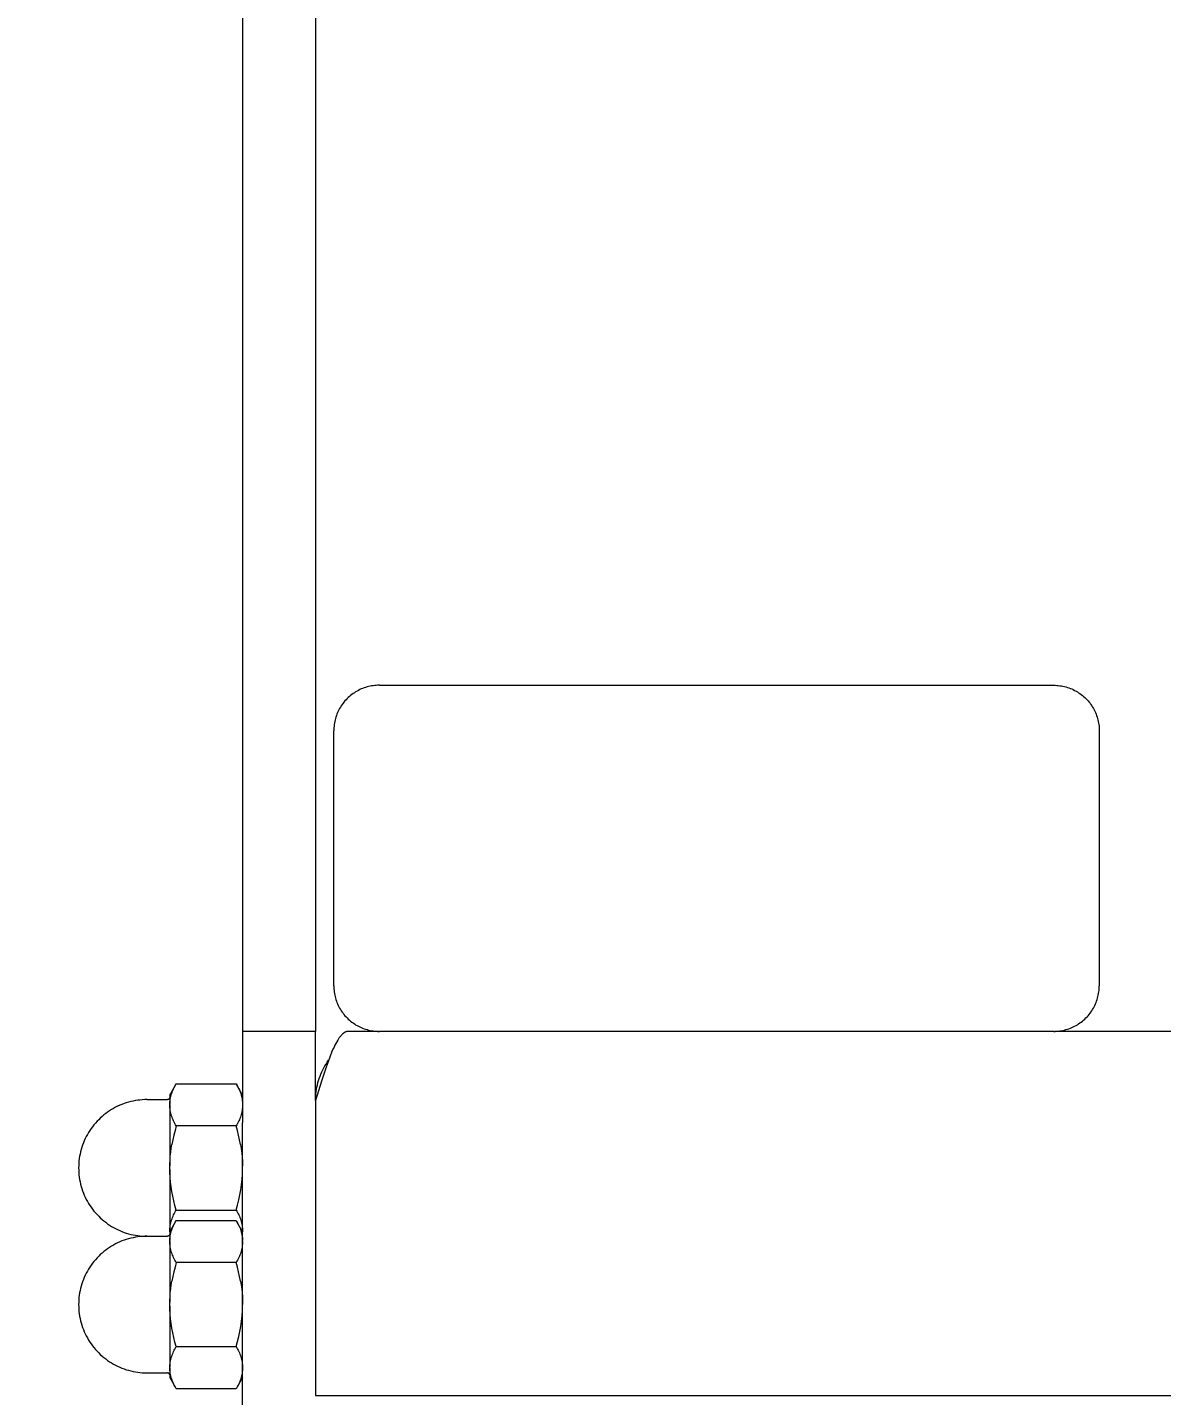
# Model space of a CAD drawing. Header units: millimetres. Extents: x -402 to 3954, y -41 to 3282.
# Drawn here: x -121 to 3.5, y 2845 to 2995.3 of the extents above; entities that cross this region are included whole.
import ezdxf

# ---------------------------------------------------------------- set-up
doc = ezdxf.new("R2010")
doc.units = ezdxf.units.MM
doc.layers.add('ZANO_R', color=7, linetype='Continuous', lineweight=0)
doc.layers.add('ZANO_W', color=1, linetype='Continuous', lineweight=0)
doc.styles.add('Arial', font='arial.ttf')
doc.styles.get("Standard").update_dxf_attribs({"font": 'ARIALUNI.TTF'})
doc.dimstyles.new('pl i ang', dxfattribs={"dimtxt": 50, "dimasz": 50, "dimexe": 1.25, "dimexo": 0.625, "dimgap": 10, "dimtad": 1, "dimtoh": 1, "dimtxsty": 'Standard', "dimcen": 2.5, "dimclrd": 1, "dimclre": 1, "dimclrt": 1, "dimadec": 0, "dimazin": 0, "dimtfac": 1, "dimtmove": 0, "dimatfit": 3, "dimfxl": 1, "dimarcsym": 1})

# ---------------------------------------------------------------- blocks, each defined once
blk = doc.blocks.new('*D415')
at = {"layer": 'ZANO_W', "color": 1, "lineweight": -2}
for p, q in [((-93.37, 3281.77), (-300.68, 3281.77)), ((-290.68, 3241.77), (-290.68, 2517.04)), ((-153.37, 2477.04), (-300.68, 2477.04))]:
    blk.add_line(p, q, dxfattribs=at)
at = {"layer": 'ZANO_W', "color": 1}
for points in [[(-284.02, 3241.77), (-297.35, 3241.77), (-290.68, 3281.77)], [(-297.35, 2517.04), (-284.02, 2517.04), (-290.68, 2477.04)]]:
    blk.add_solid(points, dxfattribs=at)
at = {"layer": 'ZANO_W', "color": 1, "insert": (-321.11, 2879.41), "char_height": 40, "attachment_point": 5, "rotation": 90, "style": 'Arial'}
blk.add_mtext('805', dxfattribs=at)

msp = doc.modelspace()

# ---------------------------------------------------------------- linework, layer by layer
at = {"layer": 'ZANO_R'}
for p, q in [((-97.37, 3278.41), (-97.37, 2885.04)), ((-89.37, 3278.41), (-89.37, 2885.04)), ((-85.39, 2922.03), (-85.52, 2921.92)), ((-85.25, 2922.13), (-85.39, 2922.03)), ((-85.11, 2922.22), (-85.25, 2922.13)), ((-84.97, 2922.31), (-85.11, 2922.22)), ((-84.82, 2922.4), (-84.97, 2922.31)), ((-84.67, 2922.48), (-84.82, 2922.4)), ((-84.52, 2922.56), (-84.67, 2922.48)), ((-84.36, 2922.63), (-84.52, 2922.56)), ((-84.2, 2922.69), (-84.36, 2922.63)), ((-84.04, 2922.75), (-84.2, 2922.69)), ((-83.88, 2922.81), (-84.04, 2922.75)), ((-83.72, 2922.86), (-83.88, 2922.81)), ((-83.55, 2922.9), (-83.72, 2922.86)), ((-83.39, 2922.94), (-83.55, 2922.9)), ((-83.22, 2922.97), (-83.39, 2922.94)), ((-83.05, 2922.99), (-83.22, 2922.97)), ((-82.88, 2923.02), (-83.05, 2922.99)), ((-82.71, 2923.03), (-82.88, 2923.02)), ((-82.54, 2923.04), (-82.71, 2923.03)), ((-82.37, 2923.04), (-82.54, 2923.04)), ((-82.37, 2923.04), (-8.37, 2923.04)), ((-8.37, 2923.04), (-8.2, 2923.04)), ((-8.2, 2923.04), (-8.03, 2923.03)), ((-8.03, 2923.03), (-7.86, 2923.02)), ((-7.86, 2923.02), (-7.69, 2922.99)), ((-7.69, 2922.99), (-7.52, 2922.97)), ((-7.52, 2922.97), (-7.35, 2922.94)), ((-7.35, 2922.94), (-7.18, 2922.9)), ((-7.18, 2922.9), (-7.02, 2922.86)), ((-7.02, 2922.86), (-6.86, 2922.81)), ((-6.86, 2922.81), (-6.69, 2922.75)), ((-6.69, 2922.75), (-6.53, 2922.69)), ((-6.53, 2922.69), (-6.38, 2922.63)), ((-6.38, 2922.63), (-6.22, 2922.56)), ((-6.22, 2922.56), (-6.07, 2922.48)), ((-6.07, 2922.48), (-5.92, 2922.4)), ((-5.92, 2922.4), (-5.77, 2922.31)), ((-5.77, 2922.31), (-5.63, 2922.22)), ((-5.63, 2922.22), (-5.49, 2922.13)), ((-5.49, 2922.13), (-5.35, 2922.03)), ((-5.35, 2922.03), (-5.21, 2921.92)), ((-86.73, 2920.49), (-86.81, 2920.34)), ((-86.64, 2920.64), (-86.73, 2920.49)), ((-86.55, 2920.78), (-86.64, 2920.64)), ((-86.45, 2920.92), (-86.55, 2920.78)), ((-86.35, 2921.06), (-86.45, 2920.92)), ((-86.25, 2921.2), (-86.35, 2921.06)), ((-86.14, 2921.33), (-86.25, 2921.2)), ((-86.02, 2921.45), (-86.14, 2921.33)), ((-85.9, 2921.58), (-86.02, 2921.45)), ((-85.78, 2921.7), (-85.9, 2921.58)), ((-85.65, 2921.81), (-85.78, 2921.7)), ((-85.52, 2921.92), (-85.65, 2921.81)), ((-5.21, 2921.92), (-5.08, 2921.81)), ((-5.08, 2921.81), (-4.96, 2921.7)), ((-4.96, 2921.7), (-4.83, 2921.58)), ((-4.83, 2921.58), (-4.71, 2921.45)), ((-4.71, 2921.45), (-4.6, 2921.33)), ((-4.6, 2921.33), (-4.49, 2921.2)), ((-4.49, 2921.2), (-4.38, 2921.06)), ((-4.38, 2921.06), (-4.28, 2920.92)), ((-4.28, 2920.92), (-4.19, 2920.78)), ((-4.19, 2920.78), (-4.1, 2920.64)), ((-4.1, 2920.64), (-4.01, 2920.49)), ((-4.01, 2920.49), (-3.93, 2920.34)), ((-87.26, 2919.06), (-87.3, 2918.89)), ((-87.23, 2919.23), (-87.26, 2919.06)), ((-87.18, 2919.39), (-87.23, 2919.23)), ((-87.13, 2919.55), (-87.18, 2919.39)), ((-87.08, 2919.72), (-87.13, 2919.55)), ((-87.02, 2919.88), (-87.08, 2919.72)), ((-86.95, 2920.03), (-87.02, 2919.88)), ((-86.88, 2920.19), (-86.95, 2920.03)), ((-86.81, 2920.34), (-86.88, 2920.19)), ((-3.93, 2920.34), (-3.85, 2920.19)), ((-3.85, 2920.19), (-3.78, 2920.03)), ((-3.78, 2920.03), (-3.72, 2919.88)), ((-3.72, 2919.88), (-3.66, 2919.72)), ((-3.66, 2919.72), (-3.6, 2919.55)), ((-3.6, 2919.55), (-3.55, 2919.39)), ((-3.55, 2919.39), (-3.51, 2919.23)), ((-3.51, 2919.23), (-3.47, 2919.06)), ((-3.47, 2919.06), (-3.44, 2918.89)), ((-87.36, 2918.38), (-87.37, 2918.21)), ((-87.37, 2918.21), (-87.37, 2918.04)), ((-87.37, 2890.04), (-87.37, 2918.04)), ((-87.34, 2918.55), (-87.36, 2918.38)), ((-87.32, 2918.72), (-87.34, 2918.55)), ((-87.3, 2918.89), (-87.32, 2918.72)), ((-3.44, 2918.89), (-3.42, 2918.72)), ((-3.42, 2918.72), (-3.39, 2918.55)), ((-3.39, 2918.55), (-3.38, 2918.38)), ((-3.38, 2918.38), (-3.37, 2918.21)), ((-3.37, 2918.21), (-3.37, 2918.04)), ((-3.37, 2918.04), (-3.37, 2890.04)), ((-87.37, 2890.04), (-87.37, 2889.87)), ((-87.37, 2889.87), (-87.36, 2889.7)), ((-87.36, 2889.7), (-87.34, 2889.53)), ((-87.34, 2889.53), (-87.32, 2889.36)), ((-87.32, 2889.36), (-87.3, 2889.19)), ((-87.3, 2889.19), (-87.26, 2889.02)), ((-87.26, 2889.02), (-87.23, 2888.86)), ((-3.51, 2888.86), (-3.47, 2889.02)), ((-3.47, 2889.02), (-3.44, 2889.19)), ((-3.44, 2889.19), (-3.42, 2889.36)), ((-3.42, 2889.36), (-3.39, 2889.53)), ((-3.39, 2889.53), (-3.38, 2889.7)), ((-3.38, 2889.7), (-3.37, 2889.87)), ((-3.37, 2889.87), (-3.37, 2890.04)), ((-87.23, 2888.86), (-87.18, 2888.69)), ((-87.18, 2888.69), (-87.13, 2888.53)), ((-87.13, 2888.53), (-87.08, 2888.37)), ((-87.08, 2888.37), (-87.02, 2888.21)), ((-87.02, 2888.21), (-86.95, 2888.05)), ((-86.95, 2888.05), (-86.88, 2887.89)), ((-86.88, 2887.89), (-86.81, 2887.74)), ((-86.81, 2887.74), (-86.73, 2887.59)), ((-86.73, 2887.59), (-86.64, 2887.44)), ((-86.64, 2887.44), (-86.55, 2887.3)), ((-4.19, 2887.3), (-4.1, 2887.44)), ((-4.1, 2887.44), (-4.01, 2887.59)), ((-4.01, 2887.59), (-3.93, 2887.74)), ((-3.93, 2887.74), (-3.85, 2887.89)), ((-3.85, 2887.89), (-3.78, 2888.05)), ((-3.78, 2888.05), (-3.72, 2888.21)), ((-3.72, 2888.21), (-3.66, 2888.37)), ((-3.66, 2888.37), (-3.6, 2888.53)), ((-3.6, 2888.53), (-3.55, 2888.69)), ((-3.55, 2888.69), (-3.51, 2888.86)), ((-86.55, 2887.3), (-86.45, 2887.16)), ((-86.45, 2887.16), (-86.35, 2887.02)), ((-86.35, 2887.02), (-86.25, 2886.89)), ((-86.25, 2886.89), (-86.14, 2886.76)), ((-86.14, 2886.76), (-86.02, 2886.63)), ((-86.02, 2886.63), (-85.9, 2886.51)), ((-85.9, 2886.51), (-85.78, 2886.39)), ((-85.78, 2886.39), (-85.65, 2886.27)), ((-85.65, 2886.27), (-85.52, 2886.16)), ((-85.52, 2886.16), (-85.39, 2886.06)), ((-85.39, 2886.06), (-85.25, 2885.96)), ((-85.25, 2885.96), (-85.11, 2885.86)), ((-5.63, 2885.86), (-5.49, 2885.96)), ((-5.49, 2885.96), (-5.35, 2886.06)), ((-5.35, 2886.06), (-5.21, 2886.16)), ((-5.21, 2886.16), (-5.08, 2886.27)), ((-5.08, 2886.27), (-4.96, 2886.39)), ((-4.96, 2886.39), (-4.83, 2886.51)), ((-4.83, 2886.51), (-4.71, 2886.63)), ((-4.71, 2886.63), (-4.6, 2886.76)), ((-4.6, 2886.76), (-4.49, 2886.89)), ((-4.49, 2886.89), (-4.38, 2887.02)), ((-4.38, 2887.02), (-4.28, 2887.16)), ((-4.28, 2887.16), (-4.19, 2887.3)), ((-89.37, 2885.04), (-97.37, 2885.04)), ((-97.37, 2885.04), (-97.37, 2875.04)), ((-89.37, 2877.44), (-89.37, 2885.04)), ((-86.64, 2884.49), (-86.7, 2884.43)), ((-86.59, 2884.56), (-86.64, 2884.49)), ((-86.53, 2884.62), (-86.59, 2884.56)), ((-86.49, 2884.67), (-86.53, 2884.62)), ((-86.45, 2884.71), (-86.49, 2884.67)), ((-86.4, 2884.75), (-86.45, 2884.71)), ((-86.38, 2884.77), (-86.4, 2884.75)), ((-86.35, 2884.79), (-86.38, 2884.77)), ((-86.33, 2884.81), (-86.35, 2884.79)), ((-86.31, 2884.83), (-86.33, 2884.81)), ((-86.28, 2884.85), (-86.31, 2884.83)), ((-86.26, 2884.87), (-86.28, 2884.85)), ((-86.23, 2884.89), (-86.26, 2884.87)), ((-86.2, 2884.9), (-86.23, 2884.89)), ((-86.18, 2884.92), (-86.2, 2884.9)), ((-86.15, 2884.94), (-86.18, 2884.92)), ((-86.13, 2884.95), (-86.15, 2884.94)), ((-86.11, 2884.96), (-86.13, 2884.95)), ((-86.08, 2884.97), (-86.11, 2884.96)), ((-86.06, 2884.98), (-86.08, 2884.97)), ((-86.04, 2884.99), (-86.06, 2884.98)), ((-86.01, 2885), (-86.04, 2884.99)), ((-85.99, 2885.01), (-86.01, 2885)), ((-85.97, 2885.01), (-85.99, 2885.01)), ((-85.94, 2885.02), (-85.97, 2885.01)), ((-85.92, 2885.03), (-85.94, 2885.02)), ((-85.89, 2885.03), (-85.92, 2885.03)), ((-85.88, 2885.03), (-85.89, 2885.03)), ((-85.87, 2885.03), (-85.88, 2885.03)), ((-85.86, 2885.04), (-85.87, 2885.03)), ((-85.84, 2885.04), (-85.86, 2885.04)), ((-85.83, 2885.04), (-85.84, 2885.04)), ((-85.82, 2885.04), (-85.83, 2885.04)), ((-85.81, 2885.04), (-85.82, 2885.04)), ((-85.79, 2885.04), (-85.81, 2885.04)), ((-85.78, 2885.04), (-85.79, 2885.04)), ((-85.77, 2885.04), (-85.78, 2885.04)), ((-82.48, 2885.04), (-85.77, 2885.04)), ((-85.11, 2885.86), (-84.97, 2885.77)), ((-84.97, 2885.77), (-84.82, 2885.68)), ((-84.82, 2885.68), (-84.67, 2885.6)), ((-84.67, 2885.6), (-84.52, 2885.53)), ((-84.52, 2885.53), (-84.36, 2885.46)), ((-84.36, 2885.46), (-84.2, 2885.39)), ((-84.2, 2885.39), (-84.04, 2885.33)), ((-84.04, 2885.33), (-83.88, 2885.28)), ((-83.88, 2885.28), (-83.72, 2885.23)), ((-83.72, 2885.23), (-83.55, 2885.18)), ((-83.55, 2885.18), (-83.39, 2885.15)), ((-83.39, 2885.15), (-83.22, 2885.11)), ((-83.22, 2885.11), (-83.05, 2885.09)), ((-83.05, 2885.09), (-82.88, 2885.07)), ((-82.88, 2885.07), (-82.71, 2885.05)), ((-82.71, 2885.05), (-82.54, 2885.04)), ((-82.54, 2885.04), (-82.37, 2885.04)), ((-8.37, 2885.04), (-82.37, 2885.04)), ((-8.37, 2885.04), (-8.2, 2885.04)), ((11.52, 2885.04), (-8.26, 2885.04)), ((-8.2, 2885.04), (-8.03, 2885.05)), ((-8.03, 2885.05), (-7.86, 2885.07)), ((-7.86, 2885.07), (-7.69, 2885.09)), ((-7.69, 2885.09), (-7.52, 2885.11)), ((-7.52, 2885.11), (-7.35, 2885.15)), ((-7.35, 2885.15), (-7.18, 2885.18)), ((-7.18, 2885.18), (-7.02, 2885.23)), ((-7.02, 2885.23), (-6.86, 2885.28)), ((-6.86, 2885.28), (-6.69, 2885.33)), ((-6.69, 2885.33), (-6.53, 2885.39)), ((-6.53, 2885.39), (-6.38, 2885.46)), ((-6.38, 2885.46), (-6.22, 2885.53)), ((-6.22, 2885.53), (-6.07, 2885.6)), ((-6.07, 2885.6), (-5.92, 2885.68)), ((-5.92, 2885.68), (-5.77, 2885.77)), ((-5.77, 2885.77), (-5.63, 2885.86)), ((-87.46, 2883.07), (-87.57, 2882.82)), ((-87.34, 2883.32), (-87.46, 2883.07)), ((-87.25, 2883.51), (-87.34, 2883.32)), ((-87.15, 2883.7), (-87.25, 2883.51)), ((-87.05, 2883.89), (-87.15, 2883.7)), ((-86.94, 2884.07), (-87.05, 2883.89)), ((-86.85, 2884.22), (-86.94, 2884.07)), ((-86.8, 2884.29), (-86.85, 2884.22)), ((-86.75, 2884.36), (-86.8, 2884.29)), ((-86.7, 2884.43), (-86.75, 2884.36)), ((-88.35, 2881.24), (-88.22, 2881.45)), ((-88, 2881.71), (-88.22, 2881.09)), ((-88.22, 2881.45), (-88.09, 2881.66)), ((-88.09, 2881.66), (-87.94, 2881.88)), ((-87.77, 2882.32), (-88, 2881.71)), ((-87.57, 2882.82), (-87.77, 2882.32)), ((-88.97, 2879.88), (-88.88, 2880.12)), ((-88.88, 2880.12), (-88.79, 2880.35)), ((-88.79, 2880.35), (-88.69, 2880.58)), ((-88.22, 2881.09), (-88.72, 2879.58)), ((-88.69, 2880.58), (-88.58, 2880.8)), ((-88.58, 2880.8), (-88.47, 2881.02)), ((-88.47, 2881.02), (-88.35, 2881.24)), ((-105.37, 2878.04), (-104.74, 2879.14)), ((-105.12, 2878.32), (-105.07, 2878.46)), ((-105.07, 2878.46), (-105.01, 2878.6)), ((-105.01, 2878.6), (-104.95, 2878.74)), ((-104.95, 2878.74), (-104.88, 2878.88)), ((-104.88, 2878.88), (-104.81, 2879.02)), ((-104.81, 2879.02), (-104.73, 2879.15)), ((-104.73, 2879.15), (-104.65, 2879.28)), ((-104.65, 2879.28), (-98.08, 2879.28)), ((-98.08, 2879.28), (-98, 2879.15)), ((-98, 2879.15), (-97.93, 2879.02)), ((-97.37, 2878.04), (-98, 2879.14)), ((-97.93, 2879.02), (-97.86, 2878.88)), ((-97.86, 2878.88), (-97.79, 2878.74)), ((-97.79, 2878.74), (-97.73, 2878.6)), ((-97.73, 2878.6), (-97.67, 2878.46)), ((-97.67, 2878.46), (-97.62, 2878.32)), ((-88.72, 2879.58), (-89.37, 2877.44)), ((-89.33, 2878.19), (-89.3, 2878.44)), ((-89.3, 2878.44), (-89.27, 2878.68)), ((-89.27, 2878.68), (-89.22, 2878.92)), ((-89.22, 2878.92), (-89.17, 2879.17)), ((-89.17, 2879.17), (-89.11, 2879.41)), ((-89.11, 2879.41), (-89.04, 2879.65)), ((-89.04, 2879.65), (-88.97, 2879.88)), ((-110.62, 2877.02), (-110.86, 2876.92)), ((-110.38, 2877.11), (-110.62, 2877.02)), ((-110.14, 2877.19), (-110.38, 2877.11)), ((-109.89, 2877.26), (-110.14, 2877.19)), ((-109.64, 2877.33), (-109.89, 2877.26)), ((-109.39, 2877.38), (-109.64, 2877.33)), ((-109.14, 2877.43), (-109.39, 2877.38)), ((-108.89, 2877.47), (-109.14, 2877.43)), ((-108.64, 2877.5), (-108.89, 2877.47)), ((-108.38, 2877.52), (-108.64, 2877.5)), ((-108.12, 2877.54), (-108.38, 2877.52)), ((-107.87, 2877.54), (-108.12, 2877.54)), ((-107.87, 2877.54), (-105.62, 2877.54)), ((-105.61, 2877.54), (-105.62, 2877.54)), ((-105.6, 2877.54), (-105.61, 2877.54)), ((-105.59, 2877.54), (-105.6, 2877.54)), ((-105.58, 2877.54), (-105.59, 2877.54)), ((-105.57, 2877.55), (-105.58, 2877.55)), ((-105.58, 2877.55), (-105.58, 2877.54)), ((-105.56, 2877.55), (-105.57, 2877.55)), ((-105.55, 2877.55), (-105.56, 2877.55)), ((-105.54, 2877.55), (-105.55, 2877.55)), ((-105.53, 2877.56), (-105.54, 2877.55)), ((-105.52, 2877.56), (-105.53, 2877.56)), ((-105.51, 2877.57), (-105.52, 2877.56)), ((-105.52, 2877.56), (-105.52, 2877.56)), ((-105.5, 2877.57), (-105.51, 2877.57)), ((-105.49, 2877.58), (-105.5, 2877.57)), ((-105.48, 2877.58), (-105.49, 2877.58)), ((-105.49, 2877.58), (-105.49, 2877.58)), ((-105.47, 2877.59), (-105.48, 2877.58)), ((-105.46, 2877.59), (-105.47, 2877.59)), ((-105.45, 2877.61), (-105.46, 2877.6)), ((-105.46, 2877.6), (-105.46, 2877.59)), ((-105.44, 2877.61), (-105.45, 2877.61)), ((-105.43, 2877.62), (-105.44, 2877.62)), ((-105.44, 2877.62), (-105.44, 2877.61)), ((-105.42, 2877.64), (-105.43, 2877.63)), ((-105.43, 2877.63), (-105.43, 2877.62)), ((-105.41, 2877.65), (-105.42, 2877.64)), ((-105.42, 2877.64), (-105.42, 2877.64)), ((-105.4, 2877.67), (-105.41, 2877.66)), ((-105.41, 2877.66), (-105.41, 2877.65)), ((-105.39, 2877.68), (-105.4, 2877.67)), ((-105.4, 2877.67), (-105.4, 2877.67)), ((-105.38, 2877.71), (-105.39, 2877.7)), ((-105.39, 2877.7), (-105.39, 2877.69)), ((-105.39, 2877.69), (-105.39, 2877.68)), ((-105.37, 2877.74), (-105.38, 2877.73)), ((-105.38, 2877.73), (-105.38, 2877.72)), ((-105.38, 2877.72), (-105.38, 2877.71)), ((-105.38, 2877.71), (-105.38, 2877.71)), ((-105.37, 2878.04), (-105.37, 2877.01)), ((-105.37, 2877.77), (-105.37, 2877.77)), ((-105.37, 2877.77), (-105.37, 2877.76)), ((-105.37, 2877.76), (-105.37, 2877.75)), ((-105.37, 2877.75), (-105.37, 2877.74)), ((-105.37, 2876.97), (-105.36, 2877.12)), ((-105.36, 2876.82), (-105.37, 2876.97)), ((-105.37, 2876.93), (-105.37, 2870.29)), ((-105.36, 2877.12), (-105.35, 2877.27)), ((-105.35, 2877.27), (-105.33, 2877.43)), ((-105.33, 2877.43), (-105.31, 2877.58)), ((-105.31, 2877.58), (-105.28, 2877.73)), ((-105.28, 2877.73), (-105.25, 2877.88)), ((-105.25, 2877.88), (-105.21, 2878.03)), ((-105.21, 2878.03), (-105.17, 2878.17)), ((-105.17, 2878.17), (-105.12, 2878.32)), ((-97.62, 2878.32), (-97.57, 2878.17)), ((-97.57, 2878.17), (-97.53, 2878.03)), ((-97.53, 2878.03), (-97.49, 2877.88)), ((-97.49, 2877.88), (-97.46, 2877.73)), ((-97.46, 2877.73), (-97.43, 2877.58)), ((-97.43, 2877.58), (-97.41, 2877.43)), ((-97.41, 2877.43), (-97.39, 2877.27)), ((-97.39, 2877.27), (-97.38, 2877.12)), ((-97.38, 2877.12), (-97.37, 2876.97)), ((-97.37, 2876.97), (-97.38, 2876.82)), ((-89.37, 2877.63), (-89.36, 2877.82)), ((-89.37, 2877.44), (-89.37, 2845.04)), ((-89.36, 2877.82), (-89.35, 2878)), ((-89.35, 2878), (-89.33, 2878.19)), ((-112.99, 2875.52), (-113.17, 2875.34)), ((-112.8, 2875.69), (-112.99, 2875.52)), ((-112.6, 2875.86), (-112.8, 2875.69)), ((-112.4, 2876.02), (-112.6, 2875.86)), ((-112.19, 2876.17), (-112.4, 2876.02)), ((-111.98, 2876.31), (-112.19, 2876.17)), ((-111.77, 2876.45), (-111.98, 2876.31)), ((-111.54, 2876.58), (-111.77, 2876.45)), ((-111.32, 2876.7), (-111.54, 2876.58)), ((-111.09, 2876.81), (-111.32, 2876.7)), ((-110.86, 2876.92), (-111.09, 2876.81)), ((-105.35, 2876.66), (-105.36, 2876.82)), ((-105.33, 2876.51), (-105.35, 2876.66)), ((-105.31, 2876.36), (-105.33, 2876.51)), ((-105.28, 2876.21), (-105.31, 2876.36)), ((-105.25, 2876.06), (-105.28, 2876.21)), ((-105.21, 2875.91), (-105.25, 2876.06)), ((-105.17, 2875.77), (-105.21, 2875.91)), ((-105.12, 2875.62), (-105.17, 2875.77)), ((-105.07, 2875.48), (-105.12, 2875.62)), ((-105.01, 2875.34), (-105.07, 2875.48)), ((-97.67, 2875.48), (-97.73, 2875.34)), ((-97.62, 2875.62), (-97.67, 2875.48)), ((-97.57, 2875.77), (-97.62, 2875.62)), ((-97.53, 2875.91), (-97.57, 2875.77)), ((-97.49, 2876.06), (-97.53, 2875.91)), ((-97.46, 2876.21), (-97.49, 2876.06)), ((-97.43, 2876.36), (-97.46, 2876.21)), ((-97.41, 2876.51), (-97.43, 2876.36)), ((-97.39, 2876.66), (-97.41, 2876.51)), ((-97.38, 2876.82), (-97.39, 2876.66)), ((-114.28, 2873.94), (-114.41, 2873.72)), ((-114.14, 2874.15), (-114.28, 2873.94)), ((-114, 2874.37), (-114.14, 2874.15)), ((-113.84, 2874.57), (-114, 2874.37)), ((-113.69, 2874.77), (-113.84, 2874.57)), ((-113.52, 2874.97), (-113.69, 2874.77)), ((-113.35, 2875.16), (-113.52, 2874.97)), ((-113.17, 2875.34), (-113.35, 2875.16)), ((-104.95, 2875.2), (-105.01, 2875.34)), ((-104.88, 2875.06), (-104.95, 2875.2)), ((-104.79, 2874.16), (-104.92, 2873.65)), ((-104.81, 2874.92), (-104.88, 2875.06)), ((-104.73, 2874.79), (-104.81, 2874.92)), ((-104.65, 2874.66), (-104.79, 2874.16)), ((-104.65, 2874.66), (-104.73, 2874.79)), ((-98.08, 2874.66), (-104.65, 2874.66)), ((-98, 2874.79), (-98.08, 2874.66)), ((-97.94, 2874.16), (-98.08, 2874.66)), ((-97.93, 2874.92), (-98, 2874.79)), ((-97.82, 2873.65), (-97.94, 2874.16)), ((-97.86, 2875.06), (-97.93, 2874.92)), ((-97.79, 2875.2), (-97.86, 2875.06)), ((-97.73, 2875.34), (-97.79, 2875.2)), ((-97.37, 2481.04), (-97.37, 2875.04)), ((-114.94, 2872.55), (-115.02, 2872.31)), ((-114.85, 2872.79), (-114.94, 2872.55)), ((-114.75, 2873.03), (-114.85, 2872.79)), ((-114.64, 2873.26), (-114.75, 2873.03)), ((-114.53, 2873.49), (-114.64, 2873.26)), ((-114.41, 2873.72), (-114.53, 2873.49)), ((-105.2, 2872.2), (-105.13, 2872.62)), ((-105.03, 2873.14), (-105.13, 2872.62)), ((-104.92, 2873.65), (-105.03, 2873.14)), ((-97.7, 2873.14), (-97.82, 2873.65)), ((-97.6, 2872.62), (-97.7, 2873.14)), ((-97.6, 2872.62), (-97.53, 2872.16)), ((-115.3, 2871.06), (-115.33, 2870.81)), ((-115.26, 2871.32), (-115.3, 2871.06)), ((-115.21, 2871.57), (-115.26, 2871.32)), ((-115.16, 2871.82), (-115.21, 2871.57)), ((-115.09, 2872.07), (-115.16, 2871.82)), ((-115.02, 2872.31), (-115.09, 2872.07)), ((-105.34, 2870.91), (-105.31, 2871.34)), ((-105.31, 2871.34), (-105.26, 2871.77)), ((-105.26, 2871.77), (-105.2, 2872.2)), ((-97.53, 2872.16), (-97.47, 2871.68)), ((-97.47, 2871.68), (-97.42, 2871.21)), ((-97.42, 2871.21), (-97.39, 2870.74)), ((-115.36, 2870.3), (-115.37, 2870.04)), ((-115.37, 2870.04), (-115.36, 2869.79)), ((-115.35, 2870.55), (-115.36, 2870.3)), ((-115.36, 2869.79), (-115.35, 2869.53)), ((-115.33, 2870.81), (-115.35, 2870.55)), ((-115.35, 2869.53), (-115.33, 2869.27)), ((-105.37, 2870.04), (-105.36, 2870.47)), ((-105.35, 2869.52), (-105.37, 2870.04)), ((-105.37, 2869.87), (-105.37, 2863.16)), ((-105.36, 2870.47), (-105.34, 2870.91)), ((-105.32, 2869), (-105.35, 2869.52)), ((-97.39, 2870.74), (-97.37, 2870.26)), ((-97.39, 2869.36), (-97.37, 2869.93)), ((-97.37, 2870.24), (-97.37, 2870.33)), ((-115.33, 2869.27), (-115.3, 2869.02)), ((-115.3, 2869.02), (-115.26, 2868.77)), ((-115.26, 2868.77), (-115.21, 2868.52)), ((-115.21, 2868.52), (-115.16, 2868.27)), ((-115.16, 2868.27), (-115.09, 2868.02)), ((-115.09, 2868.02), (-115.02, 2867.77)), ((-105.28, 2868.48), (-105.32, 2869)), ((-105.21, 2867.96), (-105.28, 2868.48)), ((-105.13, 2867.45), (-105.21, 2867.96)), ((-97.57, 2867.65), (-97.49, 2868.22)), ((-97.49, 2868.22), (-97.43, 2868.79)), ((-97.43, 2868.79), (-97.39, 2869.36)), ((-115.02, 2867.77), (-114.94, 2867.53)), ((-114.94, 2867.53), (-114.85, 2867.29)), ((-114.85, 2867.29), (-114.75, 2867.05)), ((-114.75, 2867.05), (-114.64, 2866.82)), ((-114.64, 2866.82), (-114.53, 2866.59)), ((-114.53, 2866.59), (-114.41, 2866.37)), ((-105.04, 2866.94), (-105.13, 2867.45)), ((-104.93, 2866.43), (-105.04, 2866.94)), ((-104.8, 2865.92), (-104.93, 2866.43)), ((-97.93, 2865.97), (-97.79, 2866.53)), ((-97.79, 2866.53), (-97.67, 2867.09)), ((-97.67, 2867.09), (-97.57, 2867.65)), ((-114.41, 2866.37), (-114.28, 2866.14)), ((-114.28, 2866.14), (-114.14, 2865.93)), ((-114.14, 2865.93), (-114, 2865.72)), ((-114, 2865.72), (-113.84, 2865.51)), ((-113.84, 2865.51), (-113.69, 2865.31)), ((-113.69, 2865.31), (-113.52, 2865.11)), ((-113.52, 2865.11), (-113.35, 2864.92)), ((-113.35, 2864.92), (-113.17, 2864.74)), ((-104.95, 2864.89), (-104.88, 2865.02)), ((-104.88, 2865.02), (-104.81, 2865.16)), ((-104.81, 2865.16), (-104.73, 2865.29)), ((-104.65, 2865.42), (-104.8, 2865.92)), ((-104.73, 2865.29), (-104.65, 2865.42)), ((-104.65, 2865.42), (-98.08, 2865.42)), ((-98.08, 2865.42), (-97.93, 2865.97)), ((-98.08, 2865.42), (-98, 2865.29)), ((-98, 2865.29), (-97.93, 2865.16)), ((-97.93, 2865.16), (-97.86, 2865.02)), ((-97.86, 2865.02), (-97.79, 2864.89)), ((-113.17, 2864.74), (-112.99, 2864.56)), ((-112.99, 2864.56), (-112.8, 2864.39)), ((-112.8, 2864.39), (-112.6, 2864.22)), ((-112.6, 2864.22), (-112.4, 2864.07)), ((-112.4, 2864.07), (-112.19, 2863.91)), ((-112.19, 2863.91), (-111.98, 2863.77)), ((-111.98, 2863.77), (-111.77, 2863.63)), ((-111.77, 2863.63), (-111.54, 2863.5)), ((-111.54, 2863.5), (-111.32, 2863.38)), ((-105.37, 2863.04), (-104.74, 2864.14)), ((-105.36, 2863.27), (-105.35, 2863.42)), ((-105.35, 2863.42), (-105.33, 2863.57)), ((-105.33, 2863.57), (-105.31, 2863.72)), ((-105.31, 2863.72), (-105.28, 2863.87)), ((-105.28, 2863.87), (-105.25, 2864.02)), ((-105.25, 2864.02), (-105.21, 2864.17)), ((-105.21, 2864.17), (-105.17, 2864.32)), ((-105.17, 2864.32), (-105.12, 2864.46)), ((-105.12, 2864.46), (-105.07, 2864.6)), ((-105.12, 2863.32), (-105.07, 2863.46)), ((-105.07, 2864.6), (-105.01, 2864.75)), ((-105.07, 2863.46), (-105.01, 2863.6)), ((-105.01, 2864.75), (-104.95, 2864.89)), ((-105.01, 2863.6), (-104.95, 2863.74)), ((-104.95, 2863.74), (-104.88, 2863.88)), ((-104.88, 2863.88), (-104.81, 2864.02)), ((-104.81, 2864.02), (-104.73, 2864.15)), ((-104.73, 2864.15), (-104.65, 2864.28)), ((-104.65, 2864.28), (-98.08, 2864.28)), ((-98.08, 2864.28), (-98, 2864.14)), ((-98, 2864.14), (-97.92, 2864.01)), ((-97.37, 2863.04), (-98, 2864.14)), ((-97.92, 2864.01), (-97.85, 2863.87)), ((-97.85, 2863.87), (-97.78, 2863.73)), ((-97.79, 2864.89), (-97.73, 2864.75)), ((-97.78, 2863.73), (-97.72, 2863.58)), ((-97.73, 2864.75), (-97.67, 2864.6)), ((-97.72, 2863.58), (-97.66, 2863.44)), ((-97.67, 2864.6), (-97.62, 2864.46)), ((-97.66, 2863.44), (-97.61, 2863.29)), ((-97.62, 2864.46), (-97.57, 2864.32)), ((-97.57, 2864.32), (-97.53, 2864.17)), ((-97.53, 2864.17), (-97.49, 2864.02)), ((-97.49, 2864.02), (-97.46, 2863.87)), ((-97.46, 2863.87), (-97.43, 2863.72)), ((-97.43, 2863.72), (-97.41, 2863.57)), ((-97.41, 2863.57), (-97.39, 2863.42)), ((-97.39, 2863.42), (-97.38, 2863.27)), ((-111.32, 2863.38), (-111.09, 2863.27)), ((-111.09, 2863.27), (-110.86, 2863.16)), ((-110.86, 2861.92), (-111.09, 2861.81)), ((-110.86, 2863.16), (-110.62, 2863.06)), ((-110.62, 2862.02), (-110.86, 2861.92)), ((-110.62, 2863.06), (-110.38, 2862.97)), ((-110.38, 2862.11), (-110.62, 2862.02)), ((-110.38, 2862.97), (-110.14, 2862.89)), ((-110.14, 2862.19), (-110.38, 2862.11)), ((-110.14, 2862.89), (-109.89, 2862.82)), ((-109.89, 2862.26), (-110.14, 2862.19)), ((-109.89, 2862.82), (-109.64, 2862.75)), ((-109.64, 2862.33), (-109.89, 2862.26)), ((-109.64, 2862.75), (-109.39, 2862.7)), ((-109.39, 2862.38), (-109.64, 2862.33)), ((-109.39, 2862.7), (-109.14, 2862.65)), ((-109.14, 2862.43), (-109.39, 2862.38)), ((-109.14, 2862.65), (-108.89, 2862.61)), ((-108.89, 2862.47), (-109.14, 2862.43)), ((-108.89, 2862.61), (-108.64, 2862.58)), ((-108.64, 2862.5), (-108.89, 2862.47)), ((-108.64, 2862.58), (-108.38, 2862.56)), ((-108.38, 2862.52), (-108.64, 2862.5)), ((-108.38, 2862.56), (-108.12, 2862.55)), ((-108.12, 2862.54), (-108.38, 2862.52)), ((-108.12, 2862.55), (-107.87, 2862.54)), ((-107.87, 2862.54), (-108.12, 2862.54)), ((-107.87, 2862.54), (-105.62, 2862.54)), ((-105.61, 2862.54), (-105.62, 2862.54)), ((-105.6, 2862.54), (-105.61, 2862.54)), ((-105.59, 2862.54), (-105.6, 2862.54)), ((-105.58, 2862.54), (-105.59, 2862.54)), ((-105.57, 2862.55), (-105.58, 2862.55)), ((-105.58, 2862.55), (-105.58, 2862.54)), ((-105.56, 2862.55), (-105.57, 2862.55)), ((-105.55, 2862.55), (-105.56, 2862.55)), ((-105.54, 2862.55), (-105.55, 2862.55)), ((-105.53, 2862.56), (-105.54, 2862.55)), ((-105.52, 2862.56), (-105.53, 2862.56)), ((-105.53, 2862.56), (-105.53, 2862.56)), ((-105.51, 2862.57), (-105.52, 2862.56)), ((-105.5, 2862.57), (-105.51, 2862.57)), ((-105.49, 2862.58), (-105.5, 2862.57)), ((-105.5, 2862.57), (-105.5, 2862.57)), ((-105.48, 2862.58), (-105.49, 2862.58)), ((-105.47, 2862.59), (-105.48, 2862.58)), ((-105.46, 2862.6), (-105.47, 2862.59)), ((-105.47, 2862.59), (-105.47, 2862.59)), ((-105.45, 2862.6), (-105.46, 2862.6)), ((-105.44, 2862.62), (-105.45, 2862.61)), ((-105.45, 2862.61), (-105.45, 2862.6)), ((-105.43, 2862.63), (-105.44, 2862.62)), ((-105.44, 2862.62), (-105.44, 2862.62)), ((-105.42, 2862.63), (-105.43, 2862.63)), ((-105.41, 2862.65), (-105.42, 2862.64)), ((-105.42, 2862.64), (-105.42, 2862.63)), ((-105.4, 2862.66), (-105.41, 2862.66)), ((-105.41, 2862.66), (-105.41, 2862.65)), ((-105.39, 2862.69), (-105.4, 2862.68)), ((-105.4, 2862.68), (-105.4, 2862.67)), ((-105.4, 2862.67), (-105.4, 2862.66)), ((-105.38, 2862.71), (-105.39, 2862.7)), ((-105.39, 2862.7), (-105.39, 2862.69)), ((-105.39, 2862.69), (-105.39, 2862.69)), ((-105.37, 2862.74), (-105.38, 2862.73)), ((-105.38, 2862.73), (-105.38, 2862.73)), ((-105.38, 2862.73), (-105.38, 2862.72)), ((-105.38, 2862.72), (-105.38, 2862.71)), ((-105.37, 2863.11), (-105.36, 2863.27)), ((-105.37, 2863.04), (-105.37, 2863.11)), ((-105.37, 2863.07), (-105.37, 2863.04)), ((-105.37, 2863.04), (-105.37, 2862.06)), ((-105.37, 2862.77), (-105.37, 2862.76)), ((-105.37, 2862.76), (-105.37, 2862.75)), ((-105.37, 2862.75), (-105.37, 2862.74)), ((-105.37, 2861.97), (-105.36, 2862.12)), ((-105.37, 2861.97), (-105.37, 2855.29)), ((-105.36, 2861.82), (-105.37, 2861.97)), ((-105.36, 2862.12), (-105.35, 2862.27)), ((-105.35, 2862.27), (-105.33, 2862.43)), ((-105.33, 2862.43), (-105.31, 2862.58)), ((-105.31, 2862.58), (-105.28, 2862.73)), ((-105.28, 2862.73), (-105.25, 2862.88)), ((-105.25, 2862.88), (-105.21, 2863.03)), ((-105.21, 2863.03), (-105.17, 2863.17)), ((-105.17, 2863.17), (-105.12, 2863.32)), ((-97.61, 2863.29), (-97.56, 2863.14)), ((-97.56, 2863.14), (-97.52, 2862.99)), ((-97.52, 2862.99), (-97.48, 2862.84)), ((-97.48, 2862.84), (-97.45, 2862.68)), ((-97.45, 2862.68), (-97.42, 2862.53)), ((-97.42, 2862.53), (-97.4, 2862.37)), ((-97.4, 2862.37), (-97.38, 2862.22)), ((-97.38, 2863.27), (-97.37, 2863.11)), ((-97.38, 2862.22), (-97.37, 2862.06)), ((-97.37, 2861.97), (-97.38, 2861.82)), ((-97.37, 2863.11), (-97.37, 2863.04)), ((-112.99, 2860.52), (-113.17, 2860.34)), ((-112.8, 2860.69), (-112.99, 2860.52)), ((-112.6, 2860.86), (-112.8, 2860.69)), ((-112.4, 2861.02), (-112.6, 2860.86)), ((-112.19, 2861.17), (-112.4, 2861.02)), ((-111.98, 2861.31), (-112.19, 2861.17)), ((-111.77, 2861.45), (-111.98, 2861.31)), ((-111.54, 2861.58), (-111.77, 2861.45)), ((-111.32, 2861.7), (-111.54, 2861.58)), ((-111.09, 2861.81), (-111.32, 2861.7)), ((-105.35, 2861.66), (-105.36, 2861.82)), ((-105.33, 2861.51), (-105.35, 2861.66)), ((-105.31, 2861.36), (-105.33, 2861.51)), ((-105.28, 2861.21), (-105.31, 2861.36)), ((-105.25, 2861.06), (-105.28, 2861.21)), ((-105.21, 2860.91), (-105.25, 2861.06)), ((-105.17, 2860.77), (-105.21, 2860.91)), ((-105.12, 2860.62), (-105.17, 2860.77)), ((-105.07, 2860.48), (-105.12, 2860.62)), ((-105.01, 2860.34), (-105.07, 2860.48)), ((-97.67, 2860.48), (-97.73, 2860.34)), ((-97.62, 2860.62), (-97.67, 2860.48)), ((-97.57, 2860.77), (-97.62, 2860.62)), ((-97.53, 2860.91), (-97.57, 2860.77)), ((-97.49, 2861.06), (-97.53, 2860.91)), ((-97.46, 2861.21), (-97.49, 2861.06)), ((-97.43, 2861.36), (-97.46, 2861.21)), ((-97.41, 2861.51), (-97.43, 2861.36)), ((-97.39, 2861.66), (-97.41, 2861.51)), ((-97.38, 2861.82), (-97.39, 2861.66)), ((-114.28, 2858.94), (-114.41, 2858.72)), ((-114.14, 2859.15), (-114.28, 2858.94)), ((-114, 2859.37), (-114.14, 2859.15)), ((-113.84, 2859.57), (-114, 2859.37)), ((-113.69, 2859.77), (-113.84, 2859.57)), ((-113.52, 2859.97), (-113.69, 2859.77)), ((-113.35, 2860.16), (-113.52, 2859.97)), ((-113.17, 2860.34), (-113.35, 2860.16)), ((-104.95, 2860.2), (-105.01, 2860.34)), ((-104.88, 2860.06), (-104.95, 2860.2)), ((-104.79, 2859.16), (-104.92, 2858.65)), ((-104.81, 2859.92), (-104.88, 2860.06)), ((-104.73, 2859.79), (-104.81, 2859.92)), ((-104.65, 2859.66), (-104.79, 2859.16)), ((-104.65, 2859.66), (-104.73, 2859.79)), ((-98.08, 2859.66), (-104.65, 2859.66)), ((-98, 2859.79), (-98.08, 2859.66)), ((-97.94, 2859.16), (-98.08, 2859.66)), ((-97.93, 2859.92), (-98, 2859.79)), ((-97.82, 2858.65), (-97.94, 2859.16)), ((-97.86, 2860.06), (-97.93, 2859.92)), ((-97.79, 2860.2), (-97.86, 2860.06)), ((-97.73, 2860.34), (-97.79, 2860.2)), ((-114.94, 2857.55), (-115.02, 2857.31)), ((-114.85, 2857.79), (-114.94, 2857.55)), ((-114.75, 2858.03), (-114.85, 2857.79)), ((-114.64, 2858.26), (-114.75, 2858.03)), ((-114.53, 2858.49), (-114.64, 2858.26)), ((-114.41, 2858.72), (-114.53, 2858.49)), ((-105.2, 2857.2), (-105.13, 2857.62)), ((-105.03, 2858.14), (-105.13, 2857.62)), ((-104.92, 2858.65), (-105.03, 2858.14)), ((-97.7, 2858.14), (-97.82, 2858.65)), ((-97.6, 2857.62), (-97.7, 2858.14)), ((-97.6, 2857.62), (-97.53, 2857.2)), ((-115.3, 2856.06), (-115.33, 2855.81)), ((-115.26, 2856.32), (-115.3, 2856.06)), ((-115.21, 2856.57), (-115.26, 2856.32)), ((-115.16, 2856.82), (-115.21, 2856.57)), ((-115.09, 2857.07), (-115.16, 2856.82)), ((-115.02, 2857.31), (-115.09, 2857.07)), ((-105.36, 2855.47), (-105.34, 2855.91)), ((-105.34, 2855.91), (-105.31, 2856.34)), ((-105.31, 2856.34), (-105.26, 2856.77)), ((-105.26, 2856.77), (-105.2, 2857.2)), ((-97.53, 2857.2), (-97.47, 2856.77)), ((-97.47, 2856.77), (-97.43, 2856.34)), ((-97.43, 2856.34), (-97.4, 2855.91)), ((-97.4, 2855.91), (-97.38, 2855.47)), ((-115.36, 2855.3), (-115.37, 2855.04)), ((-115.37, 2855.04), (-115.36, 2854.79)), ((-115.35, 2855.55), (-115.36, 2855.3)), ((-115.36, 2854.79), (-115.35, 2854.53)), ((-115.33, 2855.81), (-115.35, 2855.55)), ((-115.35, 2854.53), (-115.33, 2854.27)), ((-105.37, 2855.04), (-105.36, 2855.47)), ((-105.35, 2854.52), (-105.37, 2855.04)), ((-105.37, 2854.87), (-105.37, 2848.16)), ((-105.32, 2854), (-105.35, 2854.52)), ((-97.39, 2854.36), (-97.37, 2854.93)), ((-97.38, 2855.47), (-97.37, 2855.04)), ((-115.33, 2854.27), (-115.3, 2854.02)), ((-115.3, 2854.02), (-115.26, 2853.77)), ((-115.26, 2853.77), (-115.21, 2853.52)), ((-115.21, 2853.52), (-115.16, 2853.27)), ((-115.16, 2853.27), (-115.09, 2853.02)), ((-115.09, 2853.02), (-115.02, 2852.77)), ((-105.28, 2853.48), (-105.32, 2854)), ((-105.21, 2852.96), (-105.28, 2853.48)), ((-105.13, 2852.45), (-105.21, 2852.96)), ((-97.57, 2852.65), (-97.49, 2853.22)), ((-97.49, 2853.22), (-97.43, 2853.79)), ((-97.43, 2853.79), (-97.39, 2854.36)), ((-115.02, 2852.77), (-114.94, 2852.53)), ((-114.94, 2852.53), (-114.85, 2852.29)), ((-114.85, 2852.29), (-114.75, 2852.05)), ((-114.75, 2852.05), (-114.64, 2851.82)), ((-114.64, 2851.82), (-114.53, 2851.59)), ((-114.53, 2851.59), (-114.41, 2851.37)), ((-105.04, 2851.94), (-105.13, 2852.45)), ((-104.93, 2851.43), (-105.04, 2851.94)), ((-104.8, 2850.92), (-104.93, 2851.43)), ((-97.93, 2850.97), (-97.79, 2851.53)), ((-97.79, 2851.53), (-97.67, 2852.09)), ((-97.67, 2852.09), (-97.57, 2852.65)), ((-114.41, 2851.37), (-114.28, 2851.14)), ((-114.28, 2851.14), (-114.14, 2850.93)), ((-114.14, 2850.93), (-114, 2850.72)), ((-114, 2850.72), (-113.84, 2850.51)), ((-113.84, 2850.51), (-113.69, 2850.31)), ((-113.69, 2850.31), (-113.52, 2850.11)), ((-113.52, 2850.11), (-113.35, 2849.92)), ((-113.35, 2849.92), (-113.17, 2849.74)), ((-105.01, 2849.75), (-104.95, 2849.89)), ((-104.95, 2849.89), (-104.88, 2850.02)), ((-104.88, 2850.02), (-104.81, 2850.16)), ((-104.81, 2850.16), (-104.73, 2850.29)), ((-104.65, 2850.42), (-104.8, 2850.92)), ((-104.73, 2850.29), (-104.65, 2850.42)), ((-104.65, 2850.42), (-98.08, 2850.42)), ((-98.08, 2850.42), (-97.93, 2850.97)), ((-98.08, 2850.42), (-98, 2850.29)), ((-98, 2850.29), (-97.93, 2850.16)), ((-97.93, 2850.16), (-97.86, 2850.02)), ((-97.86, 2850.02), (-97.79, 2849.89)), ((-97.79, 2849.89), (-97.73, 2849.75)), ((-113.17, 2849.74), (-112.99, 2849.56)), ((-112.99, 2849.56), (-112.8, 2849.39)), ((-112.8, 2849.39), (-112.6, 2849.22)), ((-112.6, 2849.22), (-112.4, 2849.07)), ((-112.4, 2849.07), (-112.19, 2848.91)), ((-112.19, 2848.91), (-111.98, 2848.77)), ((-111.98, 2848.77), (-111.77, 2848.63)), ((-111.77, 2848.63), (-111.54, 2848.5)), ((-111.54, 2848.5), (-111.32, 2848.38)), ((-111.32, 2848.38), (-111.09, 2848.27)), ((-105.36, 2848.27), (-105.35, 2848.42)), ((-105.35, 2848.42), (-105.33, 2848.57)), ((-105.33, 2848.57), (-105.31, 2848.72)), ((-105.31, 2848.72), (-105.28, 2848.87)), ((-105.28, 2848.87), (-105.25, 2849.02)), ((-105.25, 2849.02), (-105.21, 2849.17)), ((-105.21, 2849.17), (-105.17, 2849.32)), ((-105.17, 2849.32), (-105.12, 2849.46)), ((-105.12, 2849.46), (-105.07, 2849.6)), ((-105.07, 2849.6), (-105.01, 2849.75)), ((-97.73, 2849.75), (-97.67, 2849.6)), ((-97.67, 2849.6), (-97.62, 2849.46)), ((-97.62, 2849.46), (-97.57, 2849.32)), ((-97.57, 2849.32), (-97.53, 2849.17)), ((-97.53, 2849.17), (-97.49, 2849.02)), ((-97.49, 2849.02), (-97.46, 2848.87)), ((-97.46, 2848.87), (-97.43, 2848.72)), ((-97.43, 2848.72), (-97.41, 2848.57)), ((-97.41, 2848.57), (-97.39, 2848.42)), ((-97.39, 2848.42), (-97.38, 2848.27)), ((-111.09, 2848.27), (-110.86, 2848.16)), ((-110.86, 2848.16), (-110.62, 2848.06)), ((-110.62, 2848.06), (-110.38, 2847.97)), ((-110.38, 2847.97), (-110.14, 2847.89)), ((-110.14, 2847.89), (-109.89, 2847.82)), ((-109.89, 2847.82), (-109.64, 2847.75)), ((-109.64, 2847.75), (-109.39, 2847.7)), ((-109.39, 2847.7), (-109.14, 2847.65)), ((-109.14, 2847.65), (-108.89, 2847.61)), ((-108.89, 2847.61), (-108.64, 2847.58)), ((-108.64, 2847.58), (-108.38, 2847.56)), ((-108.38, 2847.56), (-108.12, 2847.55)), ((-108.12, 2847.55), (-107.87, 2847.54)), ((-107.87, 2847.54), (-105.62, 2847.54)), ((-105.61, 2847.54), (-105.62, 2847.54)), ((-105.6, 2847.54), (-105.61, 2847.54)), ((-105.59, 2847.54), (-105.6, 2847.54)), ((-105.58, 2847.54), (-105.59, 2847.54)), ((-105.57, 2847.54), (-105.58, 2847.54)), ((-105.58, 2847.54), (-105.58, 2847.54)), ((-105.56, 2847.53), (-105.57, 2847.54)), ((-105.55, 2847.53), (-105.56, 2847.53)), ((-105.54, 2847.53), (-105.55, 2847.53)), ((-105.53, 2847.53), (-105.54, 2847.53)), ((-105.52, 2847.52), (-105.53, 2847.53)), ((-105.51, 2847.52), (-105.52, 2847.52)), ((-105.52, 2847.52), (-105.52, 2847.52)), ((-105.5, 2847.51), (-105.51, 2847.52)), ((-105.49, 2847.51), (-105.5, 2847.51)), ((-105.49, 2847.5), (-105.49, 2847.51)), ((-105.48, 2847.5), (-105.49, 2847.5)), ((-105.47, 2847.49), (-105.48, 2847.5)), ((-105.46, 2847.49), (-105.47, 2847.49)), ((-105.46, 2847.48), (-105.46, 2847.49)), ((-105.45, 2847.48), (-105.46, 2847.48)), ((-105.44, 2847.47), (-105.45, 2847.48)), ((-105.43, 2847.46), (-105.44, 2847.47)), ((-105.44, 2847.47), (-105.44, 2847.47)), ((-105.43, 2847.45), (-105.43, 2847.46)), ((-105.42, 2847.45), (-105.43, 2847.45)), ((-105.42, 2847.44), (-105.42, 2847.45)), ((-105.41, 2847.43), (-105.42, 2847.44)), ((-105.41, 2847.42), (-105.41, 2847.43)), ((-105.4, 2847.42), (-105.41, 2847.42)), ((-105.4, 2847.41), (-105.4, 2847.42)), ((-105.39, 2847.4), (-105.4, 2847.41)), ((-105.39, 2847.39), (-105.39, 2847.4)), ((-105.38, 2847.38), (-105.39, 2847.39)), ((-105.39, 2847.39), (-105.39, 2847.39)), ((-105.38, 2847.37), (-105.38, 2847.38)), ((-105.38, 2847.36), (-105.38, 2847.37)), ((-105.38, 2847.35), (-105.38, 2847.36)), ((-105.37, 2847.34), (-105.38, 2847.35)), ((-105.37, 2848.11), (-105.36, 2848.27)), ((-105.36, 2847.96), (-105.37, 2848.11)), ((-105.37, 2848.07), (-105.37, 2847.04)), ((-105.37, 2847.33), (-105.37, 2847.34)), ((-105.37, 2847.32), (-105.37, 2847.33)), ((-105.37, 2847.33), (-105.37, 2847.33)), ((-105.37, 2847.31), (-105.37, 2847.32)), ((-105.37, 2847.04), (-104.74, 2845.94)), ((-105.35, 2847.81), (-105.36, 2847.96)), ((-105.33, 2847.66), (-105.35, 2847.81)), ((-105.31, 2847.51), (-105.33, 2847.66)), ((-105.28, 2847.36), (-105.31, 2847.51)), ((-105.25, 2847.21), (-105.28, 2847.36)), ((-105.21, 2847.06), (-105.25, 2847.21)), ((-105.17, 2846.91), (-105.21, 2847.06)), ((-105.12, 2846.77), (-105.17, 2846.91)), ((-97.37, 2847.04), (-98, 2845.94)), ((-97.57, 2846.91), (-97.62, 2846.77)), ((-97.53, 2847.06), (-97.57, 2846.91)), ((-97.49, 2847.21), (-97.53, 2847.06)), ((-97.46, 2847.36), (-97.49, 2847.21)), ((-97.43, 2847.51), (-97.46, 2847.36)), ((-97.41, 2847.66), (-97.43, 2847.51)), ((-97.39, 2847.81), (-97.41, 2847.66)), ((-97.38, 2847.96), (-97.39, 2847.81)), ((-97.38, 2848.27), (-97.37, 2848.11)), ((-97.37, 2848.11), (-97.38, 2847.96)), ((-105.07, 2846.62), (-105.12, 2846.77)), ((-105.01, 2846.48), (-105.07, 2846.62)), ((-104.95, 2846.34), (-105.01, 2846.48)), ((-104.88, 2846.2), (-104.95, 2846.34)), ((-104.81, 2846.07), (-104.88, 2846.2)), ((-104.73, 2845.93), (-104.81, 2846.07)), ((-104.65, 2845.8), (-104.73, 2845.93)), ((-98.08, 2845.8), (-104.65, 2845.8)), ((-98, 2845.93), (-98.08, 2845.8)), ((-97.93, 2846.07), (-98, 2845.93)), ((-97.86, 2846.2), (-97.93, 2846.07)), ((-97.79, 2846.34), (-97.86, 2846.2)), ((-97.73, 2846.48), (-97.79, 2846.34)), ((-97.67, 2846.62), (-97.73, 2846.48)), ((-97.62, 2846.77), (-97.67, 2846.62)), ((-89.37, 2845.04), (1690.63, 2845.04))]:
    msp.add_line(p, q, dxfattribs=at)

# ---------------------------------------------------------------- dimensions: what is measured, and where the dimension line sits
at = {"layer": 'ZANO_W'}
dim = msp.add_linear_dim(base=(-290.68, 2477.04), p1=(-83.37, 3281.77), p2=(-143.37, 2477.04), angle=90, dimstyle='pl i ang', override={"dimtxt": 40, "dimasz": 40, "dimexe": 10, "dimexo": 10, "dimtoh": 0, "dimdec": 0, "dimtxsty": 'Arial', "dimtdec": 0, "dimtmove": 1}, dxfattribs=at)
dim.commit()
dim.dimension.update_dxf_attribs({"geometry": '*D415', "text_midpoint": (-321.11, 2879.41)})

doc.saveas('drawing.dxf')
